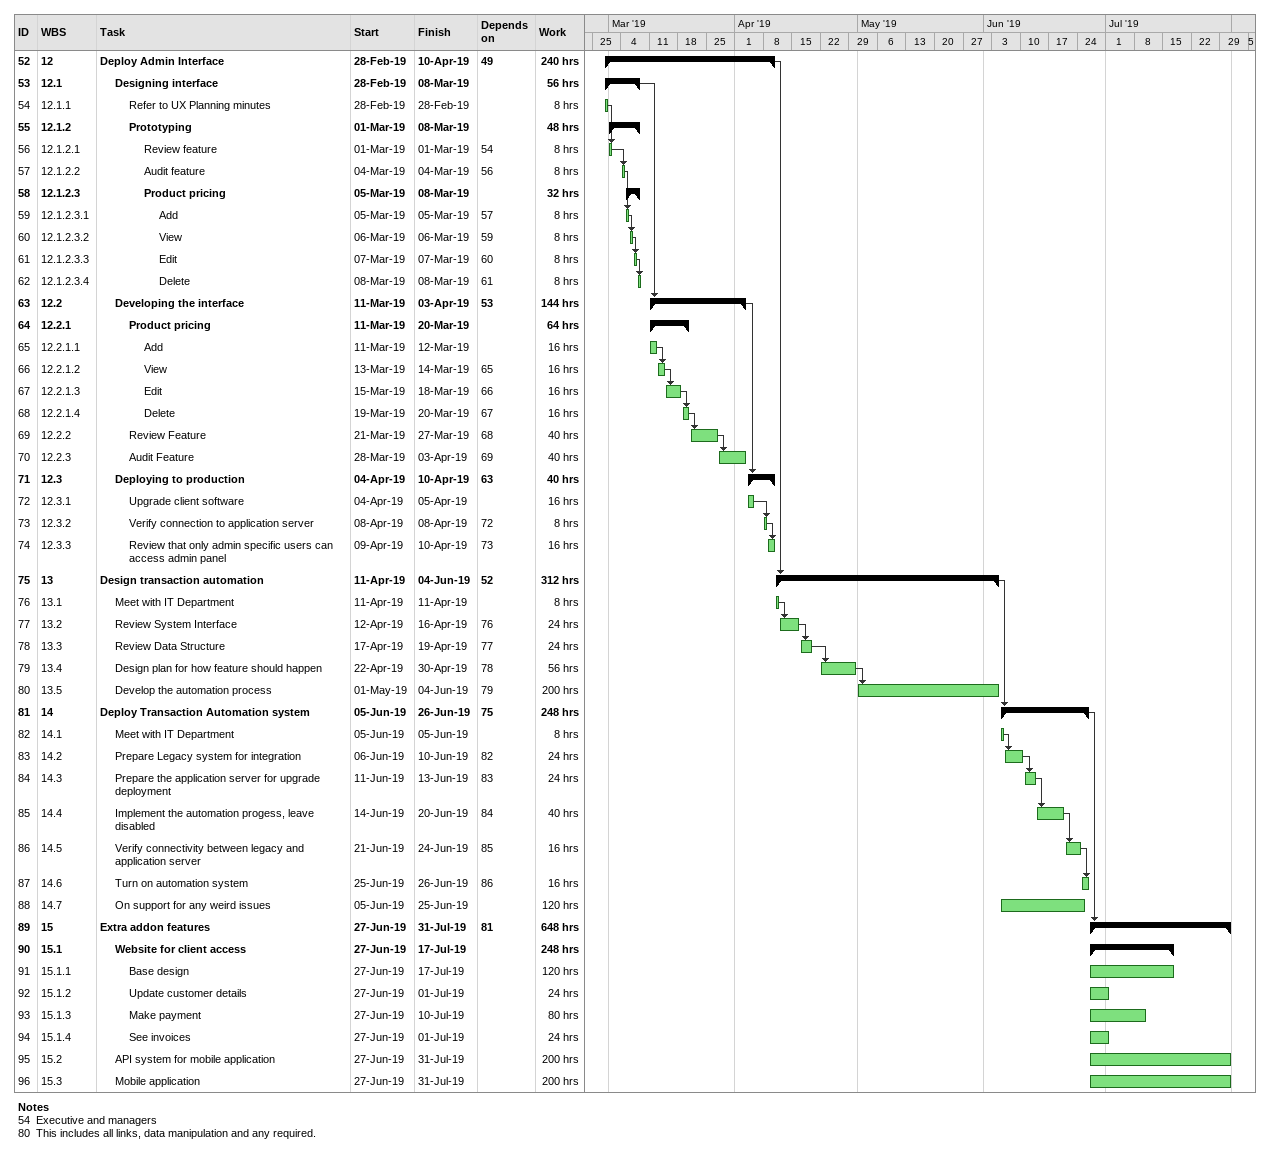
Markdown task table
| ID | WBS | Task | Start | Finish | Predecessors | Work (h) |
|---|---|---|---|---|---|---|
| 52 | 12 | **Deploy Admin Interface** | 2019-02-28 | 2019-04-10 | 49 | 240 |
| 53 | 12.1 | **Designing interface** | 2019-02-28 | 2019-03-08 |  | 56 |
| 54 | 12.1.1 | Refer to UX Planning minutes | 2019-02-28 | 2019-02-28 |  | 8 |
| 55 | 12.1.2 | **Prototyping** | 2019-03-01 | 2019-03-08 |  | 48 |
| 56 | 12.1.2.1 | Review feature | 2019-03-01 | 2019-03-01 | 54 | 8 |
| 57 | 12.1.2.2 | Audit feature | 2019-03-04 | 2019-03-04 | 56 | 8 |
| 58 | 12.1.2.3 | **Product pricing** | 2019-03-05 | 2019-03-08 |  | 32 |
| 59 | 12.1.2.3.1 | Add | 2019-03-05 | 2019-03-05 | 57 | 8 |
| 60 | 12.1.2.3.2 | View | 2019-03-06 | 2019-03-06 | 59 | 8 |
| 61 | 12.1.2.3.3 | Edit | 2019-03-07 | 2019-03-07 | 60 | 8 |
| 62 | 12.1.2.3.4 | Delete | 2019-03-08 | 2019-03-08 | 61 | 8 |
| 63 | 12.2 | **Developing the interface** | 2019-03-11 | 2019-04-03 | 53 | 144 |
| 64 | 12.2.1 | **Product pricing** | 2019-03-11 | 2019-03-20 |  | 64 |
| 65 | 12.2.1.1 | Add | 2019-03-11 | 2019-03-12 |  | 16 |
| 66 | 12.2.1.2 | View | 2019-03-13 | 2019-03-14 | 65 | 16 |
| 67 | 12.2.1.3 | Edit | 2019-03-15 | 2019-03-18 | 66 | 16 |
| 68 | 12.2.1.4 | Delete | 2019-03-19 | 2019-03-20 | 67 | 16 |
| 69 | 12.2.2 | Review Feature | 2019-03-21 | 2019-03-27 | 68 | 40 |
| 70 | 12.2.3 | Audit Feature | 2019-03-28 | 2019-04-03 | 69 | 40 |
| 71 | 12.3 | **Deploying to production** | 2019-04-04 | 2019-04-10 | 63 | 40 |
| 72 | 12.3.1 | Upgrade client software | 2019-04-04 | 2019-04-05 |  | 16 |
| 73 | 12.3.2 | Verify connection to application server | 2019-04-08 | 2019-04-08 | 72 | 8 |
| 74 | 12.3.3 | Review that only admin specific users can access admin panel | 2019-04-09 | 2019-04-10 | 73 | 16 |
| 75 | 13 | **Design transaction automation** | 2019-04-11 | 2019-06-04 | 52 | 312 |
| 76 | 13.1 | Meet with IT Department | 2019-04-11 | 2019-04-11 |  | 8 |
| 77 | 13.2 | Review System Interface | 2019-04-12 | 2019-04-16 | 76 | 24 |
| 78 | 13.3 | Review Data Structure | 2019-04-17 | 2019-04-19 | 77 | 24 |
| 79 | 13.4 | Design plan for how feature should happen | 2019-04-22 | 2019-04-30 | 78 | 56 |
| 80 | 13.5 | Develop the automation process | 2019-05-01 | 2019-06-04 | 79 | 200 |
| 81 | 14 | **Deploy Transaction Automation system** | 2019-06-05 | 2019-06-26 | 75 | 248 |
| 82 | 14.1 | Meet with IT Department | 2019-06-05 | 2019-06-05 |  | 8 |
| 83 | 14.2 | Prepare Legacy system for integration | 2019-06-06 | 2019-06-10 | 82 | 24 |
| 84 | 14.3 | Prepare the application server for upgrade deployment | 2019-06-11 | 2019-06-13 | 83 | 24 |
| 85 | 14.4 | Implement the automation progess, leave disabled | 2019-06-14 | 2019-06-20 | 84 | 40 |
| 86 | 14.5 | Verify connectivity between legacy and application server | 2019-06-21 | 2019-06-24 | 85 | 16 |
| 87 | 14.6 | Turn on automation system | 2019-06-25 | 2019-06-26 | 86 | 16 |
| 88 | 14.7 | On support for any weird issues | 2019-06-05 | 2019-06-25 |  | 120 |
| 89 | 15 | **Extra addon features** | 2019-06-27 | 2019-07-31 | 81 | 648 |
| 90 | 15.1 | **Website for client access** | 2019-06-27 | 2019-07-17 |  | 248 |
| 91 | 15.1.1 | Base design | 2019-06-27 | 2019-07-17 |  | 120 |
| 92 | 15.1.2 | Update customer details | 2019-06-27 | 2019-07-01 |  | 24 |
| 93 | 15.1.3 | Make payment | 2019-06-27 | 2019-07-10 |  | 80 |
| 94 | 15.1.4 | See invoices | 2019-06-27 | 2019-07-01 |  | 24 |
| 95 | 15.2 | API system for mobile application | 2019-06-27 | 2019-07-31 |  | 200 |
| 96 | 15.3 | Mobile application | 2019-06-27 | 2019-07-31 |  | 200 |

Notes
- 54: Executive and managers
- 80: This includes all links, data manipulation and any required.
